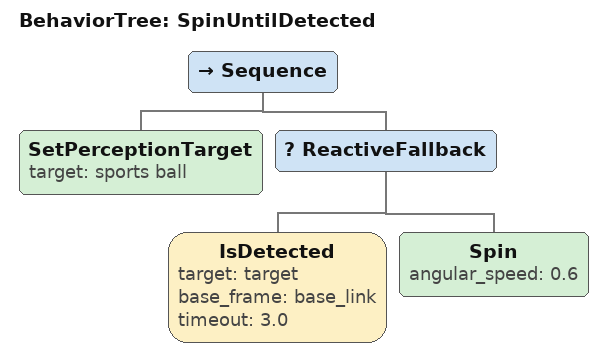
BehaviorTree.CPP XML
<?xml version="1.0"?>
<root BTCPP_format="4">
  <BehaviorTree ID="SpinUntilDetected">
    <Sequence>
      <SetPerceptionTarget target="sports ball"/>
      <ReactiveFallback>
        <IsDetected target="target" base_frame="base_link" timeout="3.0"/>
        <Spin angular_speed="0.6"/>
      </ReactiveFallback>
    </Sequence>
  </BehaviorTree>
</root>
